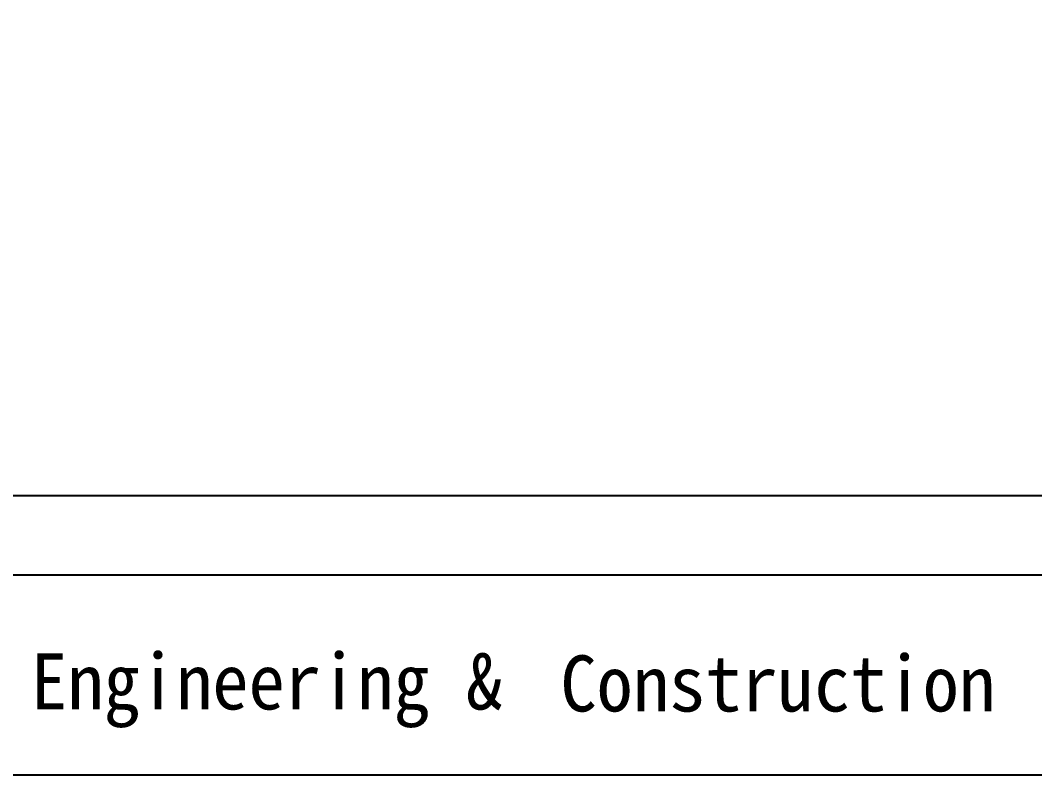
# Model space of a CAD drawing. Header units: millimetres. Extents: x -16 to 424, y -14 to 299.
# Drawn here: x 35.1 to 110.1, y 4 to 59.7 of the extents above; entities that cross this region are included whole.
import ezdxf

# ---------------------------------------------------------------- set-up
doc = ezdxf.new("R2010")
doc.units = ezdxf.units.MM
for name, color, linetype in [('Border', 160, 'Continuous'), ('TEXT_18', 7, 'Continuous'), ('TITLE', 7, 'Continuous')]:
    doc.layers.add(name, color=color, linetype=linetype)
doc.styles.add('굴림체', font='GulimChe.ttf')

# ---------------------------------------------------------------- blocks, each defined once
blk = doc.blocks.new('A$C733E240A')
at = {"layer": 'TITLE', "color": 8, "style": '굴림체'}
for s, p in [('Engineering & ', (-2997.6, -566.1)), ('Construction', (1493.6, -582.9))]:
    blk.add_text(s, height=475.826, dxfattribs=at).set_placement(p)

msp = doc.modelspace()

# ---------------------------------------------------------------- linework, layer by layer
at = {"layer": 'Border'}
for p, q in [((10, 24.634), (398, 24.634)), ((112.77, 18.739), (10, 18.739))]:
    msp.add_line(p, q, dxfattribs=at)
msp.add_lwpolyline([(10, 4), (398, 4), (398, 281), (10, 281)], close=True, dxfattribs=at)

# ---------------------------------------------------------------- block references
at = {"layer": 'TEXT_18', "xscale": 0.008704751031473279, "yscale": 0.008704751031473279, "zscale": 0.008704751031473279}
msp.add_blockref('A$C733E240A', (62.036, 13.749), dxfattribs=at)

doc.saveas('drawing.dxf')
